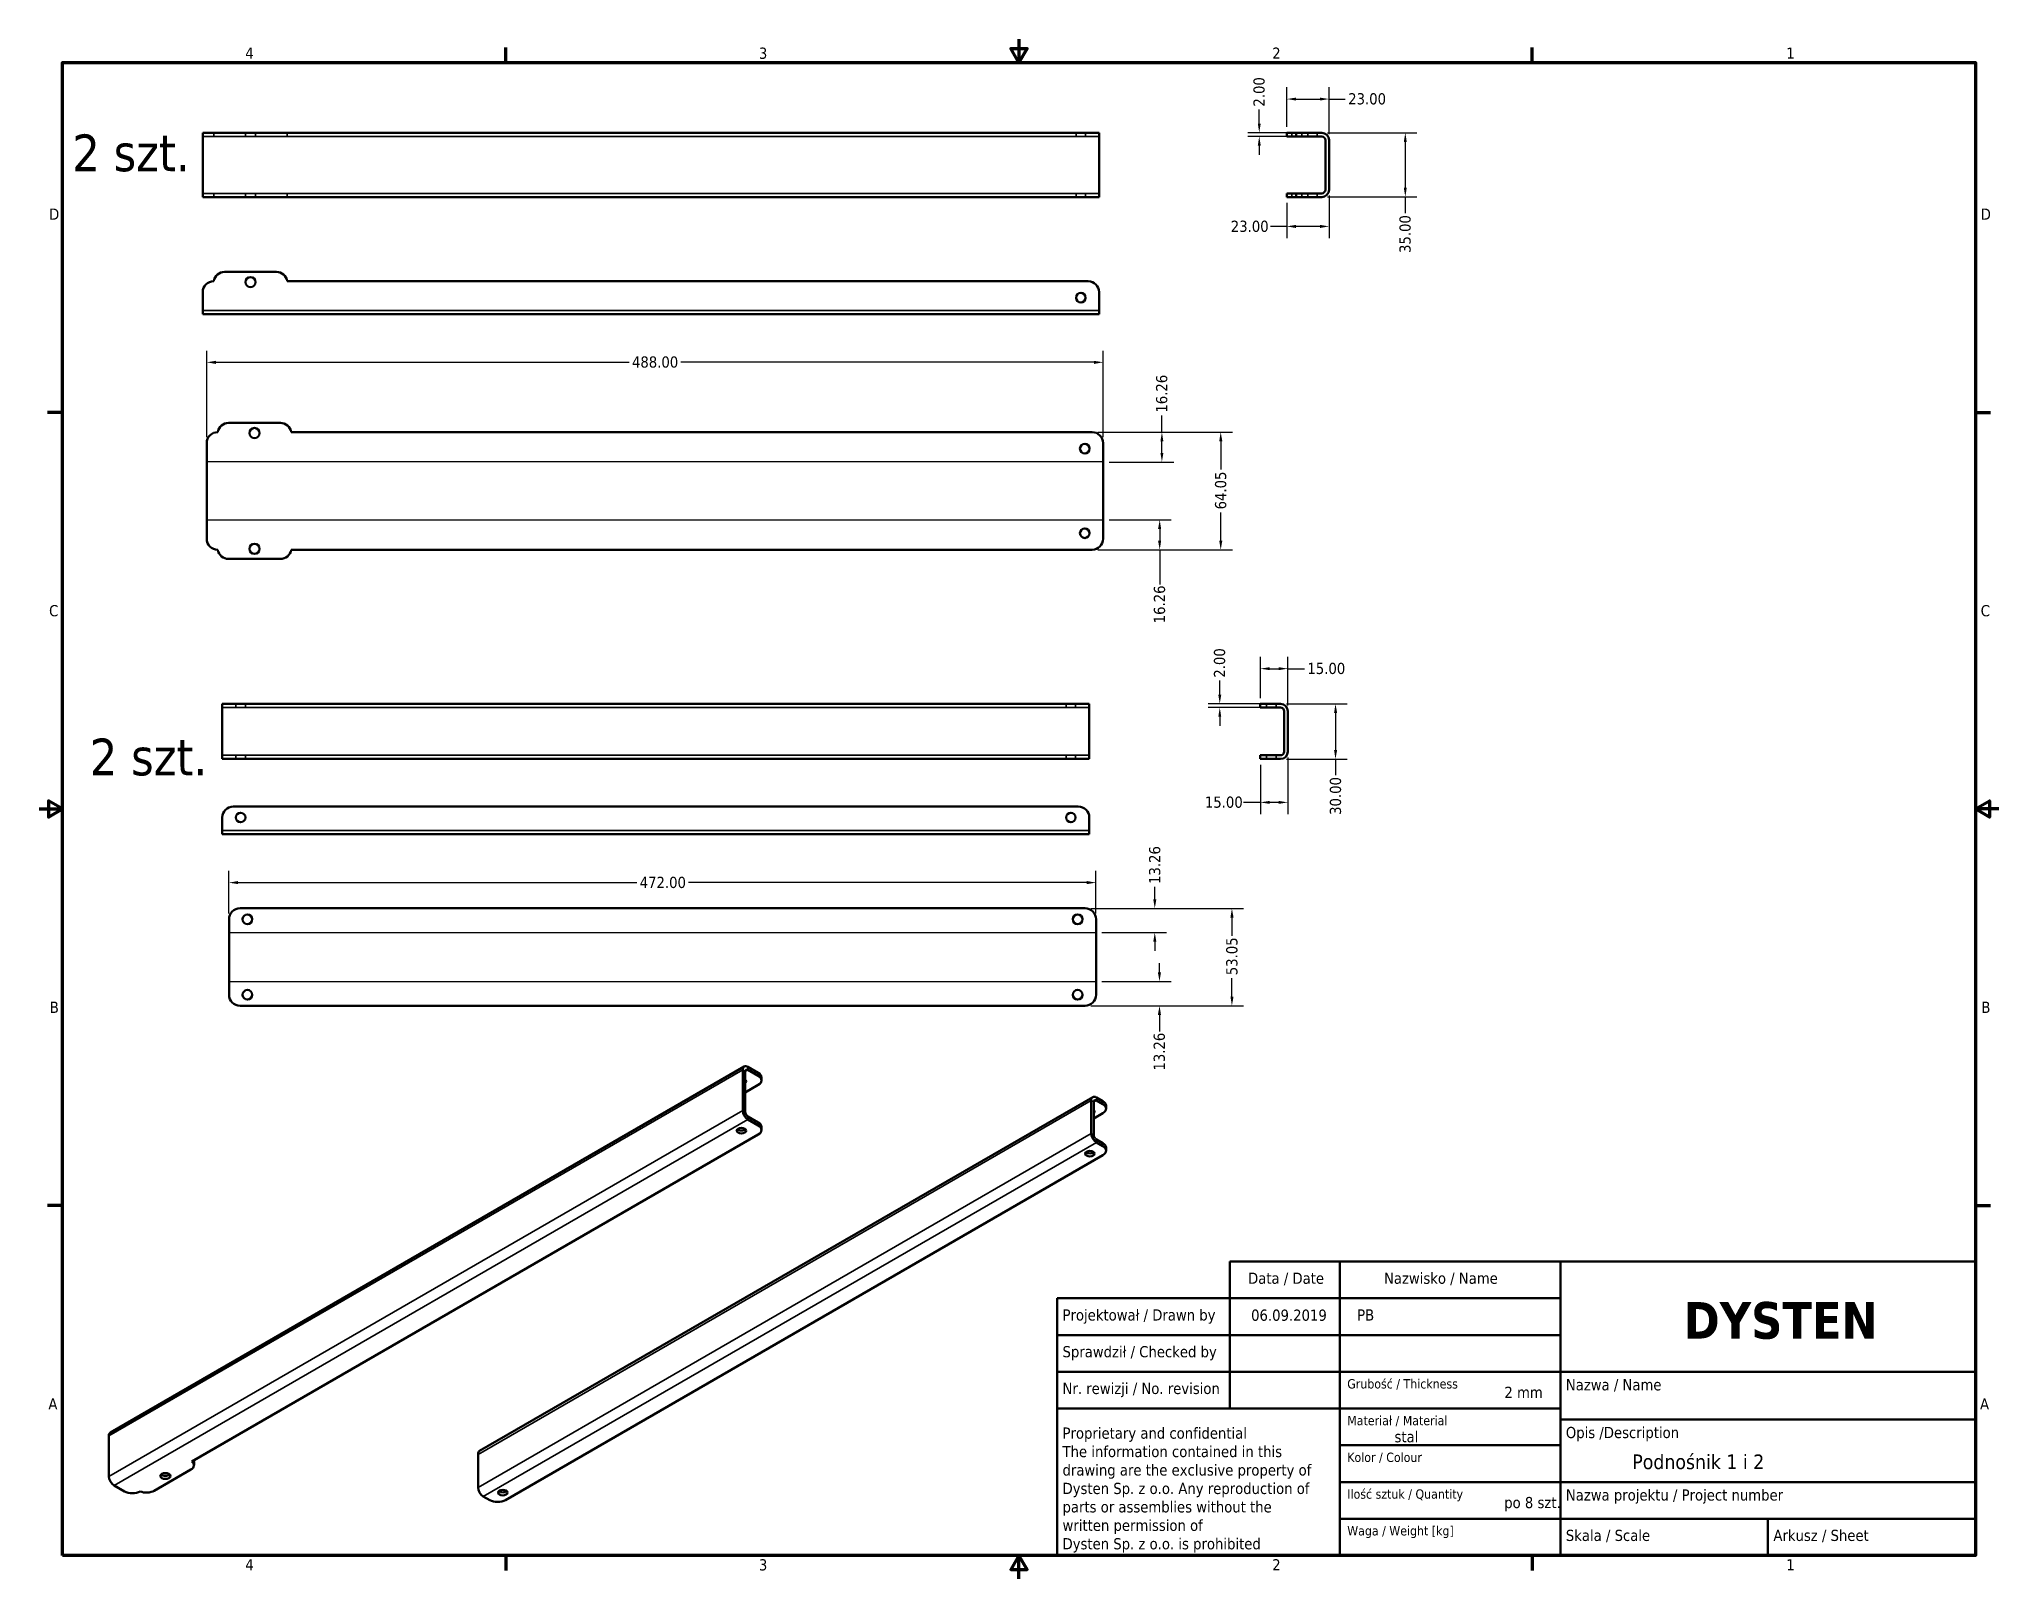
# Model space of a CAD drawing. Header units: millimetres. Extents: x 25 to 1092, y 13 to 851.
import ezdxf
from ezdxf.enums import TextEntityAlignment as Align

# ---------------------------------------------------------------- set-up
doc = ezdxf.new("R2010")
doc.units = ezdxf.units.MM
doc.header["$LTSCALE"] = 2
for name, color, linetype, lineweight in [('Linia środkowa zgięcia (ANSI)', 7, 'Continuous', 25), ('Obramowanie (ANSI)', 7, 'Continuous', 70), ('Symbol (ANSI)', 7, 'Continuous', 25), ('Tytuł (ANSI)', 7, 'Continuous', 50), ('Ukryty (ANSI)', 7, 'Continuous', 35), ('Widoczne (ANSI)', 7, 'Continuous', 50), ('Widoczne wąskie (ANSI)', 7, 'Continuous', 35), ('Wymiar (ANSI)', 7, 'Continuous', 25)]:
    doc.layers.add(name, color=color, linetype=linetype, lineweight=lineweight)
doc.styles.add('Styl tekstu42', font='tahoma.ttf')
doc.styles.add('Tekst notatki (ANSI)', font='tahoma.ttf')
doc.dimstyles.new('Domyślne - mm (ANSI)', dxfattribs={"dimscale": 2, "dimtxt": 3.048, "dimasz": 2.5, "dimexe": 3.175, "dimexo": 1.6002, "dimgap": 0.8, "dimtad": 0, "dimtoh": 1, "dimrnd": 1e-08, "dimzin": 4, "dimdsep": 46, "dimtxsty": 'Tekst notatki (ANSI)', "dimcen": 0.09, "dimdle": 10, "dimclrd": 256, "dimclre": 256, "dimclrt": 256, "dimadec": 1, "dimazin": 1, "dimtfac": 1, "dimtofl": 0, "dimtmove": 0, "dimatfit": 3, "dimfxl": 1, "dimtolj": 1, "dimtzin": 4, "dimlwd": -1, "dimlwe": -1, "dimarcsym": 0})

# ---------------------------------------------------------------- blocks, each defined once
blk = doc.blocks.new('Ramki Default Border')
at = {"layer": 'Obramowanie (ANSI)'}
for p, q in [((139.7, 419.1), (139.7, 423.16)), ((419.1, 419.1), (419.1, 423.16)), ((19.05, 323.85), (14.99, 323.85)), ((539.75, 323.85), (543.81, 323.85)), ((19.05, 107.95), (14.99, 107.95)), ((539.75, 107.95), (543.81, 107.95)), ((139.7, 12.7), (139.7, 8.64)), ((419.1, 12.7), (419.1, 8.64))]:
    blk.add_line(p, q, dxfattribs=at)
at = {"layer": 'Obramowanie (ANSI)', "flags": 128}
for points in [[(279.4, 425.45), (279.4, 419.1), (277.2, 422.91), (281.6, 422.91), (279.4, 419.1)], [(19.05, 12.7), (19.05, 419.1), (539.75, 419.1), (539.75, 12.7), (19.05, 12.7)], [(12.7, 215.9), (19.05, 215.9), (15.24, 218.1), (15.24, 213.7), (19.05, 215.9)], [(546.1, 215.9), (539.75, 215.9), (543.56, 218.1), (543.56, 213.7), (539.75, 215.9)], [(279.4, 6.35), (279.4, 12.7), (277.2, 8.89), (281.6, 8.89), (279.4, 12.7)]]:
    blk.add_lwpolyline(points, dxfattribs=at)
at = {"layer": 'Obramowanie (ANSI)', "char_height": 3.05, "attachment_point": 7, "style": 'Tekst notatki (ANSI)'}
for s, insert in [('4', (68.79, 420.12)), ('3', (208.6, 420.05)), ('2', (348.33, 420.12)), ('1', (488.26, 420.12)), ('D', (15.39, 376.3)), ('D', (541.17, 376.3)), ('C', (15.39, 268.3)), ('C', (541.17, 268.3)), ('B', (15.58, 160.4)), ('B', (541.36, 160.4)), ('A', (15.21, 52.45)), ('A', (540.99, 52.45)), ('4', (68.79, 8.64)), ('3', (208.6, 8.57)), ('2', (348.33, 8.64)), ('1', (488.26, 8.64))]:
    blk.add_mtext(s, dxfattribs=dict(at, insert=insert))
blk = doc.blocks.new('Tabelki rysunkowe Tabelka new')
at = {"layer": 'Tytuł (ANSI)'}
for p, q in [((529, 115), (326, 115)), ((326, 115), (326, 109)), ((356, 115), (356, 35)), ((416, 115), (416, 35)), ((529, 115), (529, 35)), ((326, 109), (326, 75)), ((279, 35), (279, 105)), ((279, 105), (356, 105)), ((356, 105), (416, 105)), ((356, 95), (279, 95)), ((356, 95), (416, 95)), ((356, 85), (279, 85)), ((356, 85), (416, 85)), ((416, 85), (529, 85)), ((356, 75), (279, 75)), ((356, 75), (416, 75)), ((416, 72), (529, 72)), ((356, 65), (416, 65)), ((356, 55), (416, 55)), ((416, 55), (529, 55)), ((356, 45), (416, 45)), ((416, 45), (529, 45)), ((472.5, 45), (472.5, 35)), ((529, 35), (279, 35))]:
    blk.add_line(p, q, dxfattribs=at)
at = {"layer": 'Tytuł (ANSI)', "style": 'Tekst notatki (ANSI)'}
for s, insert, char_height, attachment_point in [('Nazwisko / Name', (368, 112), 3.048, 1), ('Data / Date', (331, 112), 3.048, 1), ('Projektował / Drawn by', (280.5, 102), 3.048, 1), ('\\fTahoma|b1|i0;\\H10.0000;DYSTEN', (476, 104), 10, 2), ('Sprawdził / Checked by', (280.5, 92), 3.048, 1), ('Nr. rewizji / No. revision', (280.5, 82), 3.048, 1), ('\\fTahoma|b0|i0;\\H2.5400;Grubość / Thickness', (358, 83), 2.54, 1), ('Nazwa / Name', (417.5, 83), 3.048, 1), ('\\fTahoma|b0|i0;\\H2.5400;Materiał / Material', (358, 73), 2.54, 1), ('Opis /Description ', (417.5, 70), 3.048, 1), ('\\fTahoma|b0|i0;\\H2.5400;Kolor / Colour', (358, 63), 2.54, 1), ('\\fTahoma|b0|i0;\\H2.5400;Ilość sztuk / Quantity', (358, 53), 2.54, 1), ('Nazwa projektu / Project number', (417.5, 53), 3.048, 1), ('\\fTahoma|b0|i0;\\H2.5400;Waga / Weight [kg]', (358, 43), 2.54, 1), ('Skala / Scale', (417.5, 42), 3.048, 1), ('Arkusz / Sheet', (474, 42), 3.048, 1)]:
    blk.add_mtext(s, dxfattribs=dict(at, insert=insert, char_height=char_height, attachment_point=attachment_point))
at = {"layer": 'Tytuł (ANSI)', "insert": (280.5, 69.84), "char_height": 3.048, "attachment_point": 1, "line_spacing_factor": 0.987884, "style": 'Tekst notatki (ANSI)'}
blk.add_mtext('Proprietary and confidential\\PThe information contained in this\\Pdrawing are the exclusive property of\\PDysten Sp. z o.o. Any reproduction of\\Pparts or assemblies without the\\Pwritten permission of\\PDysten Sp. z o.o. is prohibited', dxfattribs=at)
at = {"layer": 'Tytuł (ANSI)'}
for tag, p, height, style in [('Data_001', (331.83, 98.89), 3.05, 'Tekst notatki (ANSI)'), ('Projektował_001', (360.69, 98.95), 3.05, 'Tekst notatki (ANSI)'), ('Grubość_materiału_001', (400.78, 77.89), 3.05, 'Tekst notatki (ANSI)'), ('Materiał_001', (370.86, 65.81), 3.05, 'Tekst notatki (ANSI)'), ('Nazwa_części_001', (435.59, 58.5), 4, 'Styl tekstu42'), ('Ilość_sztuk_001', (400.72, 47.88), 3.05, 'Tekst notatki (ANSI)')]:
    blk.add_attdef(tag, p, '', height=height, dxfattribs=dict(at, style=style))
at = {"layer": 'Tytuł (ANSI)', "style": 'Tekst notatki (ANSI)'}
for tag, p in [('kiedy_sprawdził', (332, 92)), ('Kto_zatwierdził', (361, 92)), ('Nr_części', (465.47, 80.14)), ('RAL', (395.29, 61)), ('Nr_projektu', (499.73, 51)), ('Waga', (401, 41))]:
    blk.add_attdef(tag, text='', height=3.05, dxfattribs=at).set_placement(p, align=Align.TOP_LEFT)
blk = doc.blocks.new('*D5')
at = {"layer": 'Defpoints', "color": 0, "transparency": 16777216}
for p in [(604.6, 675), (116.6, 631), (604.6, 631)]:
    blk.add_point(p, dxfattribs=at)
at = {"layer": 'Wymiar (ANSI)', "transparency": 16777216}
for p, q in [((116.6, 634.2), (116.6, 681.3)), ((121.6, 675), (346.5, 675)), ((599.6, 675), (374.7, 675)), ((604.6, 634.2), (604.6, 681.3))]:
    blk.add_line(p, q, dxfattribs=at)
for points in [[(121.6, 675.8), (121.6, 674.1), (116.6, 675)], [(599.6, 675.8), (599.6, 674.1), (604.6, 675)]]:
    blk.add_solid(points, dxfattribs=at)
at = {"layer": 'Wymiar (ANSI)', "transparency": 16777216, "insert": (348.1, 678.2), "char_height": 6.1, "attachment_point": 1, "style": 'Tekst notatki (ANSI)'}
blk.add_mtext('\\A1;488.00', dxfattribs=at)
blk = doc.blocks.new('*D6')
at = {"layer": 'Defpoints', "color": 0, "transparency": 16777216}
for p in [(598.6, 637), (598.6, 572.9), (668.6, 572.9)]:
    blk.add_point(p, dxfattribs=at)
at = {"layer": 'Wymiar (ANSI)', "transparency": 16777216}
for p, q in [((601.8, 637), (675, 637)), ((668.6, 632), (668.6, 616.6)), ((668.6, 577.9), (668.6, 593.3)), ((601.8, 572.9), (675, 572.9))]:
    blk.add_line(p, q, dxfattribs=at)
for points in [[(667.8, 632), (669.5, 632), (668.6, 637)], [(667.8, 577.9), (669.5, 577.9), (668.6, 572.9)]]:
    blk.add_solid(points, dxfattribs=at)
at = {"layer": 'Wymiar (ANSI)', "transparency": 16777216, "insert": (665.5, 594.9), "char_height": 6.1, "attachment_point": 1, "rotation": 90, "style": 'Tekst notatki (ANSI)'}
blk.add_mtext('\\A1;64.05', dxfattribs=at)
blk = doc.blocks.new('*D7')
at = {"layer": 'Defpoints', "color": 0, "transparency": 16777216}
for p in [(598.6, 637), (604.6, 620.7), (636.6, 620.7)]:
    blk.add_point(p, dxfattribs=at)
at = {"layer": 'Wymiar (ANSI)', "transparency": 16777216}
for p, q in [((636.6, 637), (636.6, 646)), ((601.8, 637), (643, 637)), ((636.6, 625.7), (636.6, 632)), ((607.8, 620.7), (643, 620.7))]:
    blk.add_line(p, q, dxfattribs=at)
for points in [[(635.8, 632), (637.4, 632), (636.6, 637)], [(635.8, 625.7), (637.4, 625.7), (636.6, 620.7)]]:
    blk.add_solid(points, dxfattribs=at)
at = {"layer": 'Wymiar (ANSI)', "transparency": 16777216, "insert": (633.4, 647.6), "char_height": 6.1, "attachment_point": 1, "rotation": 90, "style": 'Tekst notatki (ANSI)'}
blk.add_mtext('\\A1;16.26', dxfattribs=at)
blk = doc.blocks.new('*D8')
at = {"layer": 'Defpoints', "color": 0, "transparency": 16777216}
for p in [(604.6, 589.2), (598.6, 572.9), (635.4, 572.9)]:
    blk.add_point(p, dxfattribs=at)
at = {"layer": 'Wymiar (ANSI)', "transparency": 16777216}
for p, q in [((607.8, 589.2), (641.7, 589.2)), ((635.4, 584.2), (635.4, 577.9)), ((601.8, 572.9), (641.7, 572.9)), ((635.4, 572.9), (635.4, 554.1))]:
    blk.add_line(p, q, dxfattribs=at)
for points in [[(634.5, 584.2), (636.2, 584.2), (635.4, 589.2)], [(634.5, 577.9), (636.2, 577.9), (635.4, 572.9)]]:
    blk.add_solid(points, dxfattribs=at)
at = {"layer": 'Wymiar (ANSI)', "transparency": 16777216, "insert": (632.2, 532.9), "char_height": 6.1, "attachment_point": 1, "rotation": 90, "style": 'Tekst notatki (ANSI)'}
blk.add_mtext('\\A1;16.26', dxfattribs=at)
blk = doc.blocks.new('*D9')
at = {"layer": 'Defpoints', "color": 0, "transparency": 16777216}
for p in [(727.6, 769), (704.6, 765), (727.6, 749)]:
    blk.add_point(p, dxfattribs=at)
at = {"layer": 'Wymiar (ANSI)', "transparency": 16777216}
for p, q in [((704.6, 761.8), (704.6, 742.6)), ((727.6, 765.8), (727.6, 742.6)), ((704.6, 749), (695.8, 749)), ((722.6, 749), (709.6, 749))]:
    blk.add_line(p, q, dxfattribs=at)
for points in [[(709.6, 749.8), (709.6, 748.1), (704.6, 749)], [(722.6, 749.8), (722.6, 748.1), (727.6, 749)]]:
    blk.add_solid(points, dxfattribs=at)
at = {"layer": 'Wymiar (ANSI)', "transparency": 16777216, "insert": (674.1, 752.1), "char_height": 6.1, "attachment_point": 1, "style": 'Tekst notatki (ANSI)'}
blk.add_mtext('\\A1;23.00', dxfattribs=at)
blk = doc.blocks.new('*D10')
at = {"layer": 'Defpoints', "color": 0, "transparency": 16777216}
for p in [(723.6, 800), (769.1, 800), (723.6, 765)]:
    blk.add_point(p, dxfattribs=at)
at = {"layer": 'Wymiar (ANSI)', "transparency": 16777216}
for p, q in [((726.8, 800), (775.4, 800)), ((769.1, 795), (769.1, 770)), ((726.8, 765), (775.4, 765)), ((769.1, 765), (769.1, 756.2))]:
    blk.add_line(p, q, dxfattribs=at)
for points in [[(768.3, 795), (769.9, 795), (769.1, 800)], [(768.3, 770), (769.9, 770), (769.1, 765)]]:
    blk.add_solid(points, dxfattribs=at)
at = {"layer": 'Wymiar (ANSI)', "transparency": 16777216, "insert": (765.9, 734.5), "char_height": 6.1, "attachment_point": 1, "rotation": 90, "style": 'Tekst notatki (ANSI)'}
blk.add_mtext('\\A1;35.00', dxfattribs=at)
blk = doc.blocks.new('*D11')
at = {"layer": 'Defpoints', "color": 0, "transparency": 16777216}
for p in [(704.6, 818.3), (704.6, 800), (727.6, 796)]:
    blk.add_point(p, dxfattribs=at)
at = {"layer": 'Wymiar (ANSI)', "transparency": 16777216}
for p, q in [((704.6, 803.2), (704.6, 824.7)), ((727.6, 799.2), (727.6, 824.7)), ((709.6, 818.3), (722.6, 818.3)), ((727.6, 818.3), (736.4, 818.3))]:
    blk.add_line(p, q, dxfattribs=at)
for points in [[(709.6, 819.1), (709.6, 817.5), (704.6, 818.3)], [(722.6, 819.1), (722.6, 817.5), (727.6, 818.3)]]:
    blk.add_solid(points, dxfattribs=at)
at = {"layer": 'Wymiar (ANSI)', "transparency": 16777216, "insert": (738, 821.5), "char_height": 6.1, "attachment_point": 1, "style": 'Tekst notatki (ANSI)'}
blk.add_mtext('\\A1;23.00', dxfattribs=at)
blk = doc.blocks.new('*D12')
at = {"layer": 'Defpoints', "color": 0, "transparency": 16777216}
for p in [(689.6, 798), (709.6, 800), (709.6, 798)]:
    blk.add_point(p, dxfattribs=at)
at = {"layer": 'Wymiar (ANSI)', "transparency": 16777216}
for p, q in [((689.6, 805), (689.6, 812.6)), ((706.4, 800), (683.3, 800)), ((706.4, 798), (683.3, 798)), ((689.6, 793), (689.6, 788))]:
    blk.add_line(p, q, dxfattribs=at)
for points in [[(688.8, 805), (690.4, 805), (689.6, 800)], [(688.8, 793), (690.4, 793), (689.6, 798)]]:
    blk.add_solid(points, dxfattribs=at)
at = {"layer": 'Wymiar (ANSI)', "transparency": 16777216, "insert": (686.4, 814.2), "char_height": 6.1, "attachment_point": 1, "rotation": 90, "style": 'Tekst notatki (ANSI)'}
blk.add_mtext('\\A1;2.00', dxfattribs=at)
blk = doc.blocks.new('*D13')
at = {"layer": 'Defpoints', "color": 0, "transparency": 16777216}
for p in [(600.7, 391.7), (128.7, 371.7), (600.7, 371.7)]:
    blk.add_point(p, dxfattribs=at)
at = {"layer": 'Wymiar (ANSI)', "transparency": 16777216}
for p, q in [((128.7, 374.9), (128.7, 398.1)), ((600.7, 374.9), (600.7, 398.1)), ((133.7, 391.7), (350.7, 391.7)), ((595.7, 391.7), (378.8, 391.7))]:
    blk.add_line(p, q, dxfattribs=at)
for points in [[(133.7, 392.6), (133.7, 390.9), (128.7, 391.7)], [(595.7, 392.6), (595.7, 390.9), (600.7, 391.7)]]:
    blk.add_solid(points, dxfattribs=at)
at = {"layer": 'Wymiar (ANSI)', "transparency": 16777216, "insert": (352.3, 394.9), "char_height": 6.1, "attachment_point": 1, "style": 'Tekst notatki (ANSI)'}
blk.add_mtext('\\A1;472.00', dxfattribs=at)
blk = doc.blocks.new('*D14')
at = {"layer": 'Defpoints', "color": 0, "transparency": 16777216}
for p in [(594.7, 377.7), (594.7, 324.7), (674.7, 324.7)]:
    blk.add_point(p, dxfattribs=at)
at = {"layer": 'Wymiar (ANSI)', "transparency": 16777216}
for p, q in [((597.9, 377.7), (681.1, 377.7)), ((674.7, 372.7), (674.7, 362.8)), ((674.7, 329.7), (674.7, 339.7)), ((597.9, 324.7), (681.1, 324.7))]:
    blk.add_line(p, q, dxfattribs=at)
for points in [[(673.9, 372.7), (675.6, 372.7), (674.7, 377.7)], [(673.9, 329.7), (675.6, 329.7), (674.7, 324.7)]]:
    blk.add_solid(points, dxfattribs=at)
at = {"layer": 'Wymiar (ANSI)', "transparency": 16777216, "insert": (671.6, 341.3), "char_height": 6.1, "attachment_point": 1, "rotation": 90, "style": 'Tekst notatki (ANSI)'}
blk.add_mtext('\\A1;53.05', dxfattribs=at)
blk = doc.blocks.new('*D15')
at = {"layer": 'Defpoints', "color": 0, "transparency": 16777216}
for p in [(594.7, 377.7), (632.7, 377.7), (600.7, 364.5)]:
    blk.add_point(p, dxfattribs=at)
at = {"layer": 'Wymiar (ANSI)', "transparency": 16777216}
for p, q in [((632.7, 382.7), (632.7, 389.4)), ((597.9, 377.7), (639.1, 377.7)), ((603.9, 364.5), (639.1, 364.5)), ((632.7, 359.5), (632.7, 354.5))]:
    blk.add_line(p, q, dxfattribs=at)
for points in [[(631.9, 382.7), (633.6, 382.7), (632.7, 377.7)], [(631.9, 359.5), (633.6, 359.5), (632.7, 364.5)]]:
    blk.add_solid(points, dxfattribs=at)
at = {"layer": 'Wymiar (ANSI)', "transparency": 16777216, "insert": (629.6, 391), "char_height": 6.1, "attachment_point": 1, "rotation": 90, "style": 'Tekst notatki (ANSI)'}
blk.add_mtext('\\A1;13.26', dxfattribs=at)
blk = doc.blocks.new('*D16')
at = {"layer": 'Defpoints', "color": 0, "transparency": 16777216}
for p in [(600.7, 337.9), (635.3, 337.9), (594.7, 324.7)]:
    blk.add_point(p, dxfattribs=at)
at = {"layer": 'Wymiar (ANSI)', "transparency": 16777216}
for p, q in [((635.3, 342.9), (635.3, 347.9)), ((603.9, 337.9), (641.6, 337.9)), ((597.9, 324.7), (641.6, 324.7)), ((635.3, 319.7), (635.3, 310.7))]:
    blk.add_line(p, q, dxfattribs=at)
for points in [[(634.4, 342.9), (636.1, 342.9), (635.3, 337.9)], [(634.4, 319.7), (636.1, 319.7), (635.3, 324.7)]]:
    blk.add_solid(points, dxfattribs=at)
at = {"layer": 'Wymiar (ANSI)', "transparency": 16777216, "insert": (632.1, 289.4), "char_height": 6.1, "attachment_point": 1, "rotation": 90, "style": 'Tekst notatki (ANSI)'}
blk.add_mtext('\\A1;13.26', dxfattribs=at)
blk = doc.blocks.new('*D17')
at = {"layer": 'Defpoints', "color": 0, "transparency": 16777216}
for p in [(690.2, 459), (705.2, 463), (705.2, 435.4)]:
    blk.add_point(p, dxfattribs=at)
at = {"layer": 'Wymiar (ANSI)', "transparency": 16777216}
for p, q in [((705.2, 459.8), (705.2, 429)), ((690.2, 455.8), (690.2, 429)), ((690.2, 435.4), (681.1, 435.4)), ((700.2, 435.4), (695.2, 435.4))]:
    blk.add_line(p, q, dxfattribs=at)
for points in [[(695.2, 436.2), (695.2, 434.6), (690.2, 435.4)], [(700.2, 436.2), (700.2, 434.6), (705.2, 435.4)]]:
    blk.add_solid(points, dxfattribs=at)
at = {"layer": 'Wymiar (ANSI)', "transparency": 16777216, "insert": (660, 438.6), "char_height": 6.1, "attachment_point": 1, "style": 'Tekst notatki (ANSI)'}
blk.add_mtext('\\A1;15.00', dxfattribs=at)
blk = doc.blocks.new('*D18')
at = {"layer": 'Defpoints', "color": 0, "transparency": 16777216}
for p in [(701.2, 489), (731.1, 489), (701.2, 459)]:
    blk.add_point(p, dxfattribs=at)
at = {"layer": 'Wymiar (ANSI)', "transparency": 16777216}
for p, q in [((704.4, 489), (737.5, 489)), ((731.1, 484), (731.1, 464)), ((704.4, 459), (737.5, 459)), ((731.1, 459), (731.1, 450.3))]:
    blk.add_line(p, q, dxfattribs=at)
for points in [[(730.3, 484), (732, 484), (731.1, 489)], [(730.3, 464), (732, 464), (731.1, 459)]]:
    blk.add_solid(points, dxfattribs=at)
at = {"layer": 'Wymiar (ANSI)', "transparency": 16777216, "insert": (728, 428.6), "char_height": 6.1, "attachment_point": 1, "rotation": 90, "style": 'Tekst notatki (ANSI)'}
blk.add_mtext('\\A1;30.00', dxfattribs=at)
blk = doc.blocks.new('*D19')
at = {"layer": 'Defpoints', "color": 0, "transparency": 16777216}
for p in [(690.2, 508.2), (690.2, 489), (705.2, 485)]:
    blk.add_point(p, dxfattribs=at)
at = {"layer": 'Wymiar (ANSI)', "transparency": 16777216}
for p, q in [((690.2, 492.2), (690.2, 514.6)), ((705.2, 488.2), (705.2, 514.6)), ((695.2, 508.2), (700.2, 508.2)), ((705.2, 508.2), (714.2, 508.2))]:
    blk.add_line(p, q, dxfattribs=at)
for points in [[(695.2, 509), (695.2, 507.4), (690.2, 508.2)], [(700.2, 509), (700.2, 507.4), (705.2, 508.2)]]:
    blk.add_solid(points, dxfattribs=at)
at = {"layer": 'Wymiar (ANSI)', "transparency": 16777216, "insert": (715.8, 511.4), "char_height": 6.1, "attachment_point": 1, "style": 'Tekst notatki (ANSI)'}
blk.add_mtext('\\A1;15.00', dxfattribs=at)
blk = doc.blocks.new('*D20')
at = {"layer": 'Defpoints', "color": 0, "transparency": 16777216}
for p in [(668.1, 487), (696.2, 489), (696.2, 487)]:
    blk.add_point(p, dxfattribs=at)
at = {"layer": 'Wymiar (ANSI)', "transparency": 16777216}
for p, q in [((668.1, 494), (668.1, 501.7)), ((693, 489), (661.8, 489)), ((693, 487), (661.8, 487)), ((668.1, 482), (668.1, 477))]:
    blk.add_line(p, q, dxfattribs=at)
for points in [[(667.3, 494), (668.9, 494), (668.1, 489)], [(667.3, 482), (668.9, 482), (668.1, 487)]]:
    blk.add_solid(points, dxfattribs=at)
at = {"layer": 'Wymiar (ANSI)', "transparency": 16777216, "insert": (664.9, 503.3), "char_height": 6.1, "attachment_point": 1, "rotation": 90, "style": 'Tekst notatki (ANSI)'}
blk.add_mtext('\\A1;2.00', dxfattribs=at)

msp = doc.modelspace()

# ---------------------------------------------------------------- linework, layer by layer
at = {"layer": 'Linia środkowa zgięcia (ANSI)'}
for p, q in [((604.605, 620.72), (116.605, 620.72)), ((116.605, 589.196), (604.605, 589.196)), ((600.737, 364.472), (128.737, 364.472)), ((128.737, 337.948), (600.737, 337.948))]:
    msp.add_line(p, q, dxfattribs=at)
at = {"layer": 'Ukryty (ANSI)'}
for p, q in [((602.431, 797.959), (114.431, 797.959)), ((120.431, 799.959), (120.431, 797.959)), ((137.681, 797.959), (137.681, 799.959)), ((143.181, 797.959), (143.181, 799.959)), ((160.431, 797.959), (160.431, 799.959)), ((589.831, 799.959), (589.831, 797.959)), ((595.031, 799.959), (595.031, 797.959)), ((707.352, 797.959), (707.352, 799.959)), ((712.852, 797.959), (712.852, 799.959)), ((716.002, 799.959), (716.002, 797.959)), ((721.202, 799.959), (721.202, 797.959)), ((114.431, 766.959), (602.431, 766.959)), ((120.431, 766.959), (120.431, 764.959)), ((137.681, 764.959), (137.681, 766.959)), ((143.181, 764.959), (143.181, 766.959)), ((160.431, 764.959), (160.431, 766.959)), ((589.831, 766.959), (589.831, 764.959)), ((595.031, 766.959), (595.031, 764.959)), ((707.352, 764.959), (707.352, 766.959)), ((712.852, 764.959), (712.852, 766.959)), ((716.002, 766.959), (716.002, 764.959)), ((721.202, 766.959), (721.202, 764.959)), ((114.431, 703.168), (602.431, 703.168)), ((597.048, 487.035), (125.048, 487.035)), ((132.448, 487.035), (132.448, 489.035)), ((137.648, 487.035), (137.648, 489.035)), ((584.448, 489.035), (584.448, 487.035)), ((589.648, 489.035), (589.648, 487.035)), ((693.57, 487.035), (693.57, 489.035)), ((698.77, 487.035), (698.77, 489.035)), ((125.048, 461.035), (597.048, 461.035)), ((132.448, 459.035), (132.448, 461.035)), ((137.648, 459.035), (137.648, 461.035)), ((584.448, 461.035), (584.448, 459.035)), ((589.648, 461.035), (589.648, 459.035)), ((693.57, 459.035), (693.57, 461.035)), ((698.77, 459.035), (698.77, 461.035)), ((125.048, 420.174), (597.048, 420.174))]:
    msp.add_line(p, q, dxfattribs=at)
at = {"layer": 'Widoczne (ANSI)'}
for p, q in [((114.431, 799.959), (602.431, 799.959)), ((114.431, 799.959), (114.431, 795.959)), ((114.431, 768.959), (114.431, 795.959)), ((602.431, 799.959), (602.431, 795.959)), ((602.431, 795.959), (602.431, 768.959)), ((704.602, 799.959), (709.602, 799.959)), ((704.602, 799.959), (704.602, 797.959)), ((709.602, 797.959), (704.602, 797.959)), ((709.602, 799.959), (709.602, 797.959)), ((709.602, 799.959), (715.602, 799.959)), ((715.602, 797.959), (709.602, 797.959)), ((723.602, 799.959), (715.602, 799.959)), ((715.602, 797.959), (723.602, 797.959)), ((725.602, 768.959), (725.602, 795.959)), ((727.602, 768.959), (727.602, 795.959)), ((114.431, 764.959), (114.431, 768.959)), ((602.431, 764.959), (602.431, 768.959)), ((602.431, 764.959), (114.431, 764.959)), ((704.602, 766.959), (709.602, 766.959)), ((704.602, 766.959), (704.602, 764.959)), ((709.602, 764.959), (704.602, 764.959)), ((709.602, 766.959), (709.602, 764.959)), ((709.602, 766.959), (715.602, 766.959)), ((715.602, 764.959), (709.602, 764.959)), ((723.602, 766.959), (715.602, 766.959)), ((723.602, 764.959), (715.602, 764.959)), ((154.515, 724.168), (126.347, 724.168)), ((596.431, 719.168), (160.431, 719.168)), ((114.431, 705.168), (114.431, 713.168)), ((114.431, 705.168), (114.431, 701.168)), ((602.431, 705.168), (602.431, 713.168)), ((602.431, 705.168), (602.431, 701.168)), ((602.431, 701.168), (114.431, 701.168)), ((156.689, 641.982), (128.521, 641.982)), ((116.605, 578.934), (116.605, 630.982)), ((598.605, 636.982), (162.605, 636.982)), ((604.605, 630.982), (604.605, 578.934)), ((128.521, 567.934), (156.689, 567.934)), ((162.605, 572.934), (598.605, 572.934)), ((125.048, 489.035), (597.048, 489.035)), ((125.048, 489.035), (125.048, 485.035)), ((125.048, 463.035), (125.048, 485.035)), ((597.048, 489.035), (597.048, 485.035)), ((597.048, 485.035), (597.048, 463.035)), ((690.17, 489.035), (696.17, 489.035)), ((690.17, 489.035), (690.17, 487.035)), ((696.17, 487.035), (690.17, 487.035)), ((701.17, 489.035), (696.17, 489.035)), ((696.17, 487.035), (701.17, 487.035)), ((703.17, 463.035), (703.17, 485.035)), ((705.17, 463.035), (705.17, 485.035)), ((125.048, 459.035), (125.048, 463.035)), ((597.048, 459.035), (125.048, 459.035)), ((597.048, 459.035), (597.048, 463.035)), ((690.17, 461.035), (690.17, 459.035)), ((690.17, 461.035), (696.17, 461.035)), ((696.17, 459.035), (690.17, 459.035)), ((701.17, 461.035), (696.17, 461.035)), ((701.17, 459.035), (696.17, 459.035)), ((125.048, 422.174), (125.048, 427.174)), ((591.048, 433.174), (131.048, 433.174)), ((597.048, 422.174), (597.048, 427.174)), ((125.048, 422.174), (125.048, 418.174)), ((597.048, 418.174), (125.048, 418.174)), ((597.048, 422.174), (597.048, 418.174)), ((594.737, 377.734), (134.737, 377.734)), ((128.737, 330.686), (128.737, 371.734)), ((600.737, 371.734), (600.737, 330.686)), ((134.737, 324.686), (594.737, 324.686)), ((409.221, 291.567), (64.153, 92.342)), ((408.392, 289.736), (408.392, 267.691)), ((409.807, 288.919), (409.807, 266.874)), ((411.221, 291.369), (416.878, 288.103)), ((411.221, 289.736), (416.878, 286.47)), ((416.878, 281.571), (409.807, 277.489)), ((418.635, 285.653), (418.635, 284.02)), ((598.926, 274.981), (265.172, 82.287)), ((598.098, 273.15), (598.098, 255.187)), ((599.512, 272.333), (599.512, 254.37)), ((600.926, 274.783), (604.462, 272.741)), ((600.926, 273.15), (604.462, 271.108)), ((606.219, 270.292), (606.219, 268.659)), ((416.878, 261.159), (411.221, 264.425)), ((411.221, 262.792), (416.878, 259.526)), ((418.635, 257.076), (418.635, 258.709)), ((604.462, 266.209), (599.512, 263.352)), ((108.579, 76.63), (416.878, 254.627)), ((604.462, 249.879), (600.926, 251.921)), ((600.926, 250.288), (604.462, 248.246)), ((606.219, 245.797), (606.219, 247.43)), ((279.193, 55.553), (604.462, 243.347)), ((63.324, 68.465), (63.324, 90.511)), ((109.689, 74.623), (109.689, 76.256)), ((264.344, 62.493), (264.344, 80.456)), ((88.014, 60.674), (107.931, 72.174)), ((66.153, 63.566), (71.81, 60.3)), ((267.172, 57.594), (270.707, 55.553))]:
    msp.add_line(p, q, dxfattribs=at)
for centre, radius in [((140.431, 718.668), 2.75), ((592.431, 710.168), 2.6), ((142.605, 636.482), 2.75), ((594.605, 627.982), 2.6), ((142.605, 573.434), 2.75), ((594.605, 581.934), 2.6), ((135.048, 427.174), 2.6), ((587.048, 427.174), 2.6), ((138.737, 371.734), 2.6), ((590.737, 371.734), 2.6), ((138.737, 330.686), 2.6), ((590.737, 330.686), 2.6)]:
    msp.add_circle(centre, radius, dxfattribs=at)
for centre, radius, start, end in [((723.602, 795.959), 4, 0, 90), ((723.602, 795.959), 2, 0, 90), ((723.602, 768.959), 2, 270, 0), ((723.602, 768.959), 4, 270, 0), ((120.431, 713.168), 6, 90, 180), ((126.347, 718.168), 6, 90, 170.405932), ((154.515, 718.168), 6, 9.594068, 90), ((596.431, 713.168), 6, 0, 90), ((128.521, 635.982), 6, 90, 170.405932), ((156.689, 635.982), 6, 9.594068, 90), ((122.605, 630.982), 6, 90, 180), ((598.605, 630.982), 6, 0, 90), ((122.605, 578.934), 6, 180, 270), ((598.605, 578.934), 6, 270, 0), ((128.521, 573.934), 6, 189.594068, 270), ((156.689, 573.934), 6, 270, 350.405932), ((701.17, 485.035), 4, 0, 90), ((701.17, 485.035), 2, 0, 90), ((701.17, 463.035), 2, 270, 0), ((701.17, 463.035), 4, 270, 0), ((131.048, 427.174), 6, 90, 180), ((591.048, 427.174), 6, 0, 90), ((134.737, 371.734), 6, 90, 180), ((594.737, 371.734), 6, 0, 90), ((134.737, 330.686), 6, 180, 270), ((594.737, 330.686), 6, 270, 0)]:
    msp.add_arc(centre, radius, start, end, dxfattribs=at)
for centre, major_axis, start_param, end_param in [((411.221, 288.103), (-2, 3.464), 5.49778714, 7.06858347), ((411.221, 288.103), (-1, 1.732), 5.49778714, 7.06858347), ((412.635, 285.653), (6, 0), 0, 0.78539816), ((407.685, 283.612), (2.6, 0), 5.66665997, 6.89971065), ((407.685, 285.245), (2.6, 0), 5.66665997, 5.70807388), ((412.635, 284.02), (6, 0), 5.49778714, 7.06858347), ((411.221, 266.058), (2, -3.464), 3.92699082, 5.49778714), ((411.221, 266.058), (-1, 1.732), 0.78539816, 2.35619449), ((600.926, 271.517), (-2, 3.464), 5.49778714, 7.06858347), ((600.926, 271.517), (-1, 1.732), 5.49778714, 7.06858347), ((597.391, 267.026), (2.6, 0), 5.66665997, 6.89971065), ((597.391, 268.659), (2.6, 0), 5.66665997, 5.70807388), ((600.219, 270.292), (6, 0), 0, 0.78539816), ((600.219, 268.659), (6, 0), 5.49778714, 7.06858347), ((407.685, 258.301), (2.6, 0), 3.71670408, 5.70807388), ((412.635, 258.709), (6, 0), 0, 0.78539816), ((412.635, 257.076), (6, 0), 5.49778714, 7.06858347), ((600.926, 253.554), (2, -3.464), 3.92699082, 5.49778714), ((600.926, 253.554), (-1, 1.732), 0.78539816, 2.35619449), ((600.219, 247.43), (6, 0), 0, 0.78539816), ((600.219, 245.797), (6, 0), 5.49778714, 7.06858347), ((597.391, 245.797), (2.6, 0), 3.71670408, 5.70807388), ((66.153, 88.878), (-2, 3.464), 0, 0.78539816), ((103.689, 74.623), (6, 0), 5.49778714, 6.90113539), ((103.689, 76.256), (6, 0), 0, 0.26179939), ((267.172, 78.823), (-2, 3.464), 0, 0.78539816), ((66.153, 66.832), (2, -3.464), 3.92699082, 5.49778714), ((94.083, 70.303), (2.75, 0), 3.68173663, 5.74304133), ((76.052, 62.75), (-6, 0), 0.78539816, 2.35619449), ((83.771, 63.124), (-6, 0), 0.95284624, 2.35619449), ((267.172, 60.86), (2, -3.464), 3.92699082, 5.49778714), ((274.95, 58.003), (-6, 0), 0.78539816, 2.35619449), ((277.779, 61.269), (2.6, 0), 3.71670408, 5.70807388)]:
    msp.add_ellipse(centre, major_axis=major_axis, ratio=0.57735027, start_param=start_param, end_param=end_param, dxfattribs=at)
for centre, major_axis in [((407.685, 256.668), (2.6, 0)), ((597.391, 244.164), (2.6, 0)), ((94.083, 68.67), (2.75, 0)), ((277.779, 59.636), (2.6, 0))]:
    msp.add_ellipse(centre, major_axis=major_axis, ratio=0.57735027, dxfattribs=at)
at = {"layer": 'Widoczne wąskie (ANSI)'}
for p, q in [((408.392, 289.736), (63.324, 90.511)), ((409.807, 288.919), (408.392, 289.736)), ((411.221, 289.736), (409.807, 288.919)), ((411.221, 291.369), (411.221, 289.736)), ((416.878, 288.103), (416.878, 286.47)), ((63.324, 68.465), (408.392, 267.691)), ((598.098, 273.15), (264.344, 80.456)), ((408.392, 267.691), (409.807, 266.874)), ((599.512, 272.333), (598.098, 273.15)), ((600.926, 273.15), (599.512, 272.333)), ((600.926, 274.783), (600.926, 273.15)), ((604.462, 272.741), (604.462, 271.108)), ((411.221, 262.792), (66.153, 63.566)), ((411.221, 264.425), (411.221, 262.792)), ((416.878, 261.159), (416.878, 259.526)), ((264.344, 62.493), (598.098, 255.187)), ((600.926, 250.288), (267.172, 57.594)), ((598.098, 255.187), (599.512, 254.37)), ((600.926, 251.921), (600.926, 250.288)), ((604.462, 249.879), (604.462, 248.246))]:
    msp.add_line(p, q, dxfattribs=at)

# ---------------------------------------------------------------- block references
at = {"xscale": 2, "yscale": 2, "zscale": 2}
msp.add_blockref('Ramki Default Border', (0, 0), dxfattribs=at)
msp.add_blockref('Tabelki rysunkowe Tabelka new', (21.5, -44.6), dxfattribs=at).add_auto_attribs({'Projektował_001': 'PB', 'Data_001': '06.09.2019', 'Materiał_001': 'stal', 'Grubość_materiału_001': '2 mm', 'Ilość_sztuk_001': 'po 8 szt.', 'Nazwa_części_001': 'Podnośnik 1 i 2'})

# ---------------------------------------------------------------- texts
at = {"layer": 'Symbol (ANSI)', "char_height": 20, "width": 65.62398, "attachment_point": 1, "style": 'Tekst notatki (ANSI)'}
for insert in [(43.41, 799.027), (52.939, 470.123)]:
    msp.add_mtext('\\fTahoma|b0|i0;\\H20.0000;2 szt.', dxfattribs=dict(at, insert=insert))

# ---------------------------------------------------------------- dimensions: what is measured, and where the dimension line sits
at = {"layer": 'Wymiar (ANSI)'}
for base, p1, p2, angle, override, picture, middle in [((689.602, 797.959), (709.602, 799.959), (709.602, 797.959), 90, {"dimgap": 0.8, "dimtoh": 0, "dimdec": 2, "dimtol": 0, "dimlim": 0, "dimtp": 0, "dimtm": 0, "dimtdec": 2, "dimatfit": 1}, '*D12', (689.602, 821.955)), ((769.083, 799.959), (723.602, 764.959), (723.602, 799.959), 90, {"dimgap": 0.8, "dimtoh": 0, "dimdec": 2, "dimtol": 0, "dimlim": 0, "dimtp": 0, "dimtm": 0, "dimtdec": 2, "dimatfit": 2}, '*D10', (769.083, 744.531)), ((636.605, 620.72), (598.605, 636.982), (604.605, 620.72), 90, {"dimgap": 0.8, "dimtoh": 0, "dimdec": 2, "dimtol": 0, "dimlim": 0, "dimtp": 0, "dimtm": 0, "dimtdec": 2, "dimatfit": 2}, '*D7', (636.605, 657.41)), ((668.648, 572.934), (598.605, 636.982), (598.605, 572.934), 270, {"dimgap": 0.8, "dimtoh": 0, "dimdec": 2, "dimtol": 0, "dimlim": 0, "dimtp": 0, "dimtm": 0, "dimtdec": 2, "dimatfit": 1}, '*D6', (668.648, 604.958)), ((635.372, 572.934), (604.605, 589.196), (598.605, 572.934), 270, {"dimgap": 0.8, "dimtoh": 0, "dimdec": 2, "dimtol": 0, "dimlim": 0, "dimtp": 0, "dimtm": 0, "dimtdec": 2, "dimatfit": 2}, '*D8', (635.372, 542.696)), ((668.101, 487.035), (696.17, 489.035), (696.17, 487.035), 90, {"dimgap": 0.8, "dimtoh": 0, "dimdec": 2, "dimtol": 0, "dimlim": 0, "dimtp": 0, "dimtm": 0, "dimtdec": 2, "dimatfit": 1}, '*D20', (668.101, 511.032)), ((731.127, 489.035), (701.17, 459.035), (701.17, 489.035), 90, {"dimgap": 0.8, "dimtoh": 0, "dimdec": 2, "dimtol": 0, "dimlim": 0, "dimtp": 0, "dimtm": 0, "dimtdec": 2, "dimatfit": 2}, '*D18', (731.127, 438.607)), ((632.737, 377.734), (600.737, 364.472), (594.737, 377.734), 90, {"dimgap": 0.8, "dimtoh": 0, "dimdec": 2, "dimtol": 0, "dimlim": 0, "dimtp": 0, "dimtm": 0, "dimtdec": 2, "dimatfit": 1}, '*D15', (632.737, 400.838)), ((600.737, 391.734), (128.737, 371.734), (600.737, 371.734), 180, {"dimgap": 0.8, "dimtoh": 0, "dimdec": 2, "dimtol": 0, "dimlim": 0, "dimtp": 0, "dimtm": 0, "dimtdec": 2, "dimatfit": 1}, '*D13', (364.737, 391.734)), ((674.737, 324.686), (594.737, 377.734), (594.737, 324.686), 90, {"dimgap": 0.8, "dimtoh": 0, "dimdec": 2, "dimtol": 0, "dimlim": 0, "dimtp": 0, "dimtm": 0, "dimtdec": 2, "dimatfit": 1}, '*D14', (674.737, 351.21)), ((635.267, 337.948), (594.737, 324.686), (600.737, 337.948), 270, {"dimgap": 0.8, "dimtoh": 0, "dimdec": 2, "dimtol": 0, "dimlim": 0, "dimtp": 0, "dimtm": 0, "dimtdec": 2, "dimatfit": 1}, '*D16', (635.267, 299.258))]:
    dim = msp.add_linear_dim(base=base, p1=p1, p2=p2, angle=angle, dimstyle='Domyślne - mm (ANSI)', override=override, dxfattribs=at)
    dim.commit()
    dim.dimension.update_dxf_attribs({"geometry": picture, "text_midpoint": middle, "dimtype": 160})
for base, p1, p2, override, picture, middle in [((704.602, 818.306), (727.602, 795.959), (704.602, 799.959), {"dimgap": 0.8, "dimtoh": 0, "dimdec": 2, "dimtol": 0, "dimlim": 0, "dimtp": 0, "dimtm": 0, "dimtdec": 2, "dimatfit": 2}, '*D11', (748.03, 818.306)), ((727.602, 748.959), (704.602, 764.959), (727.602, 768.959), {"dimgap": 0.8, "dimtoh": 0, "dimdec": 2, "dimtol": 0, "dimlim": 0, "dimtp": 0, "dimtm": 0, "dimtdec": 2, "dimatfit": 2}, '*D9', (684.174, 748.959)), ((604.605, 674.982), (116.605, 630.982), (604.605, 630.982), {"dimgap": 0.8, "dimtoh": 0, "dimdec": 2, "dimtol": 0, "dimlim": 0, "dimtp": 0, "dimtm": 0, "dimtdec": 2, "dimatfit": 1}, '*D5', (360.605, 674.982)), ((690.17, 508.204), (705.17, 485.035), (690.17, 489.035), {"dimgap": 0.8, "dimtoh": 0, "dimdec": 2, "dimtol": 0, "dimlim": 0, "dimtp": 0, "dimtm": 0, "dimtdec": 2, "dimatfit": 2}, '*D19', (725.597, 508.204)), ((705.17, 435.394), (690.17, 459.035), (705.17, 463.035), {"dimgap": 0.8, "dimtoh": 0, "dimdec": 2, "dimtol": 0, "dimlim": 0, "dimtp": 0, "dimtm": 0, "dimtdec": 2, "dimatfit": 2}, '*D17', (669.742, 435.394))]:
    dim = msp.add_linear_dim(base=base, p1=p1, p2=p2, dimstyle='Domyślne - mm (ANSI)', override=override, dxfattribs=at)
    dim.commit()
    dim.dimension.update_dxf_attribs({"geometry": picture, "text_midpoint": middle, "dimtype": 160})

doc.saveas('drawing.dxf')
